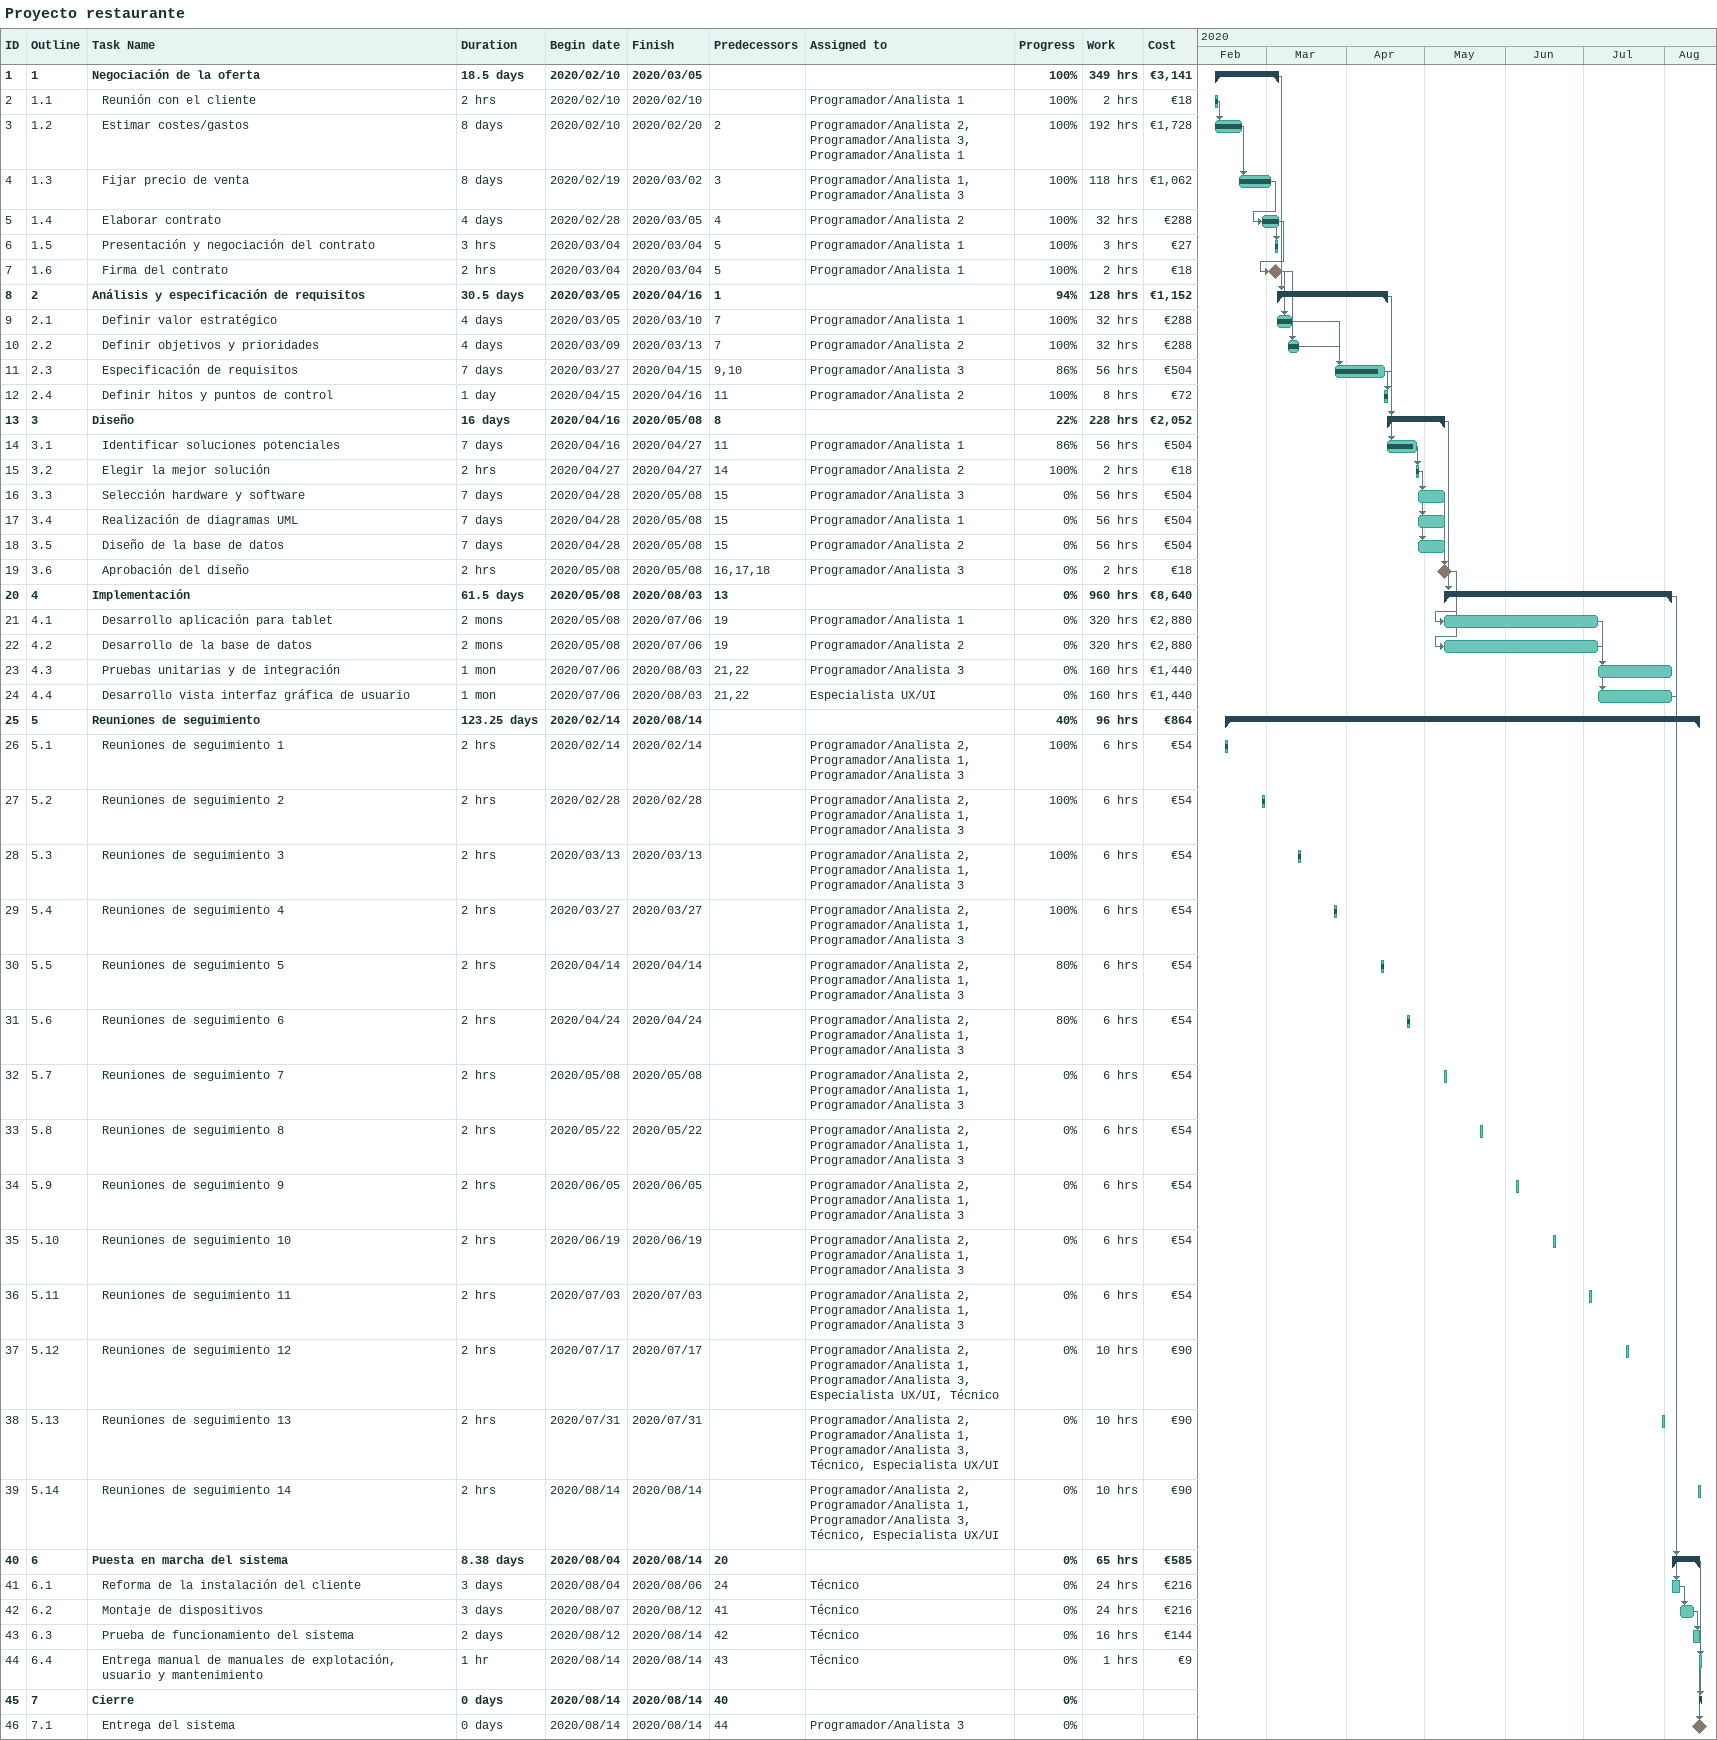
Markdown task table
Proyecto restaurante

| ID | WBS | Task | Duration | Start | Finish | Predecessors | Resources | % complete | Work (h) | Cost (€) |
|---|---|---|---|---|---|---|---|---|---|---|
| 1 | 1 | **Negociación de la oferta** | 18.5d | 2020-02-10 | 2020-03-05 |  |  | 100 | 349 | 3141 |
| 2 | 1.1 | Reunión con el cliente | 2h | 2020-02-10 | 2020-02-10 |  | Programador/Analista 1 | 100 | 2 | 18 |
| 3 | 1.2 | Estimar costes/gastos | 8d | 2020-02-10 | 2020-02-20 | 2 | Programador/Analista 2, Programador/Analista 3, Programador/Analista 1 | 100 | 192 | 1728 |
| 4 | 1.3 | Fijar precio de venta | 8d | 2020-02-19 | 2020-03-02 | 3 | Programador/Analista 1, Programador/Analista 3 | 100 | 118 | 1062 |
| 5 | 1.4 | Elaborar contrato | 4d | 2020-02-28 | 2020-03-05 | 4 | Programador/Analista 2 | 100 | 32 | 288 |
| 6 | 1.5 | Presentación y negociación del contrato | 3h | 2020-03-04 | 2020-03-04 | 5 | Programador/Analista 1 | 100 | 3 | 27 |
| 7 | 1.6 | Firma del contrato | 2h | 2020-03-04 | 2020-03-04 | 5 | Programador/Analista 1 | 100 | 2 | 18 |
| 8 | 2 | **Análisis y especificación de requisitos** | 30.5d | 2020-03-05 | 2020-04-16 | 1 |  | 94 | 128 | 1152 |
| 9 | 2.1 | Definir valor estratégico | 4d | 2020-03-05 | 2020-03-10 | 7 | Programador/Analista 1 | 100 | 32 | 288 |
| 10 | 2.2 | Definir objetivos y prioridades | 4d | 2020-03-09 | 2020-03-13 | 7 | Programador/Analista 2 | 100 | 32 | 288 |
| 11 | 2.3 | Especificación de requisitos | 7d | 2020-03-27 | 2020-04-15 | 9, 10 | Programador/Analista 3 | 86 | 56 | 504 |
| 12 | 2.4 | Definir hitos y puntos de control | 1d | 2020-04-15 | 2020-04-16 | 11 | Programador/Analista 2 | 100 | 8 | 72 |
| 13 | 3 | **Diseño** | 16d | 2020-04-16 | 2020-05-08 | 8 |  | 22 | 228 | 2052 |
| 14 | 3.1 | Identificar soluciones potenciales | 7d | 2020-04-16 | 2020-04-27 | 11 | Programador/Analista 1 | 86 | 56 | 504 |
| 15 | 3.2 | Elegir la mejor solución | 2h | 2020-04-27 | 2020-04-27 | 14 | Programador/Analista 2 | 100 | 2 | 18 |
| 16 | 3.3 | Selección hardware y software | 7d | 2020-04-28 | 2020-05-08 | 15 | Programador/Analista 3 | 0 | 56 | 504 |
| 17 | 3.4 | Realización de diagramas UML | 7d | 2020-04-28 | 2020-05-08 | 15 | Programador/Analista 1 | 0 | 56 | 504 |
| 18 | 3.5 | Diseño de la base de datos | 7d | 2020-04-28 | 2020-05-08 | 15 | Programador/Analista 2 | 0 | 56 | 504 |
| 19 | 3.6 | Aprobación del diseño | 2h | 2020-05-08 | 2020-05-08 | 16, 17, 18 | Programador/Analista 3 | 0 | 2 | 18 |
| 20 | 4 | **Implementación** | 61.5d | 2020-05-08 | 2020-08-03 | 13 |  | 0 | 960 | 8640 |
| 21 | 4.1 | Desarrollo aplicación para tablet | 2mo | 2020-05-08 | 2020-07-06 | 19 | Programador/Analista 1 | 0 | 320 | 2880 |
| 22 | 4.2 | Desarrollo de la base de datos | 2mo | 2020-05-08 | 2020-07-06 | 19 | Programador/Analista 2 | 0 | 320 | 2880 |
| 23 | 4.3 | Pruebas unitarias y de integración | 1mo | 2020-07-06 | 2020-08-03 | 21, 22 | Programador/Analista 3 | 0 | 160 | 1440 |
| 24 | 4.4 | Desarrollo vista interfaz gráfica de usuario | 1mo | 2020-07-06 | 2020-08-03 | 21, 22 | Especialista UX/UI | 0 | 160 | 1440 |
| 25 | 5 | **Reuniones de seguimiento** | 123.25d | 2020-02-14 | 2020-08-14 |  |  | 40 | 96 | 864 |
| 26 | 5.1 | Reuniones de seguimiento 1 | 2h | 2020-02-14 | 2020-02-14 |  | Programador/Analista 2, Programador/Analista 1, Programador/Analista 3 | 100 | 6 | 54 |
| 27 | 5.2 | Reuniones de seguimiento 2 | 2h | 2020-02-28 | 2020-02-28 |  | Programador/Analista 2, Programador/Analista 1, Programador/Analista 3 | 100 | 6 | 54 |
| 28 | 5.3 | Reuniones de seguimiento 3 | 2h | 2020-03-13 | 2020-03-13 |  | Programador/Analista 2, Programador/Analista 1, Programador/Analista 3 | 100 | 6 | 54 |
| 29 | 5.4 | Reuniones de seguimiento 4 | 2h | 2020-03-27 | 2020-03-27 |  | Programador/Analista 2, Programador/Analista 1, Programador/Analista 3 | 100 | 6 | 54 |
| 30 | 5.5 | Reuniones de seguimiento 5 | 2h | 2020-04-14 | 2020-04-14 |  | Programador/Analista 2, Programador/Analista 1, Programador/Analista 3 | 80 | 6 | 54 |
| 31 | 5.6 | Reuniones de seguimiento 6 | 2h | 2020-04-24 | 2020-04-24 |  | Programador/Analista 2, Programador/Analista 1, Programador/Analista 3 | 80 | 6 | 54 |
| 32 | 5.7 | Reuniones de seguimiento 7 | 2h | 2020-05-08 | 2020-05-08 |  | Programador/Analista 2, Programador/Analista 1, Programador/Analista 3 | 0 | 6 | 54 |
| 33 | 5.8 | Reuniones de seguimiento 8 | 2h | 2020-05-22 | 2020-05-22 |  | Programador/Analista 2, Programador/Analista 1, Programador/Analista 3 | 0 | 6 | 54 |
| 34 | 5.9 | Reuniones de seguimiento 9 | 2h | 2020-06-05 | 2020-06-05 |  | Programador/Analista 2, Programador/Analista 1, Programador/Analista 3 | 0 | 6 | 54 |
| 35 | 5.10 | Reuniones de seguimiento 10 | 2h | 2020-06-19 | 2020-06-19 |  | Programador/Analista 2, Programador/Analista 1, Programador/Analista 3 | 0 | 6 | 54 |
| 36 | 5.11 | Reuniones de seguimiento 11 | 2h | 2020-07-03 | 2020-07-03 |  | Programador/Analista 2, Programador/Analista 1, Programador/Analista 3 | 0 | 6 | 54 |
| 37 | 5.12 | Reuniones de seguimiento 12 | 2h | 2020-07-17 | 2020-07-17 |  | Programador/Analista 2, Programador/Analista 1, Programador/Analista 3, Especialista UX/UI, Técnico | 0 | 10 | 90 |
| 38 | 5.13 | Reuniones de seguimiento 13 | 2h | 2020-07-31 | 2020-07-31 |  | Programador/Analista 2, Programador/Analista 1, Programador/Analista 3, Técnico, Especialista UX/UI | 0 | 10 | 90 |
| 39 | 5.14 | Reuniones de seguimiento 14 | 2h | 2020-08-14 | 2020-08-14 |  | Programador/Analista 2, Programador/Analista 1, Programador/Analista 3, Técnico, Especialista UX/UI | 0 | 10 | 90 |
| 40 | 6 | **Puesta en marcha del sistema** | 8.38d | 2020-08-04 | 2020-08-14 | 20 |  | 0 | 65 | 585 |
| 41 | 6.1 | Reforma de la instalación del cliente | 3d | 2020-08-04 | 2020-08-06 | 24 | Técnico | 0 | 24 | 216 |
| 42 | 6.2 | Montaje de dispositivos | 3d | 2020-08-07 | 2020-08-12 | 41 | Técnico | 0 | 24 | 216 |
| 43 | 6.3 | Prueba de funcionamiento del sistema | 2d | 2020-08-12 | 2020-08-14 | 42 | Técnico | 0 | 16 | 144 |
| 44 | 6.4 | Entrega manual de manuales de explotación, usuario y mantenimiento | 1h | 2020-08-14 | 2020-08-14 | 43 | Técnico | 0 | 1 | 9 |
| 45 | 7 | **Cierre** | 0d | 2020-08-14 | 2020-08-14 | 40 |  | 0 |  |  |
| 46 | 7.1 | Entrega del sistema | 0d | 2020-08-14 | 2020-08-14 | 44 | Programador/Analista 3 | 0 |  |  |
